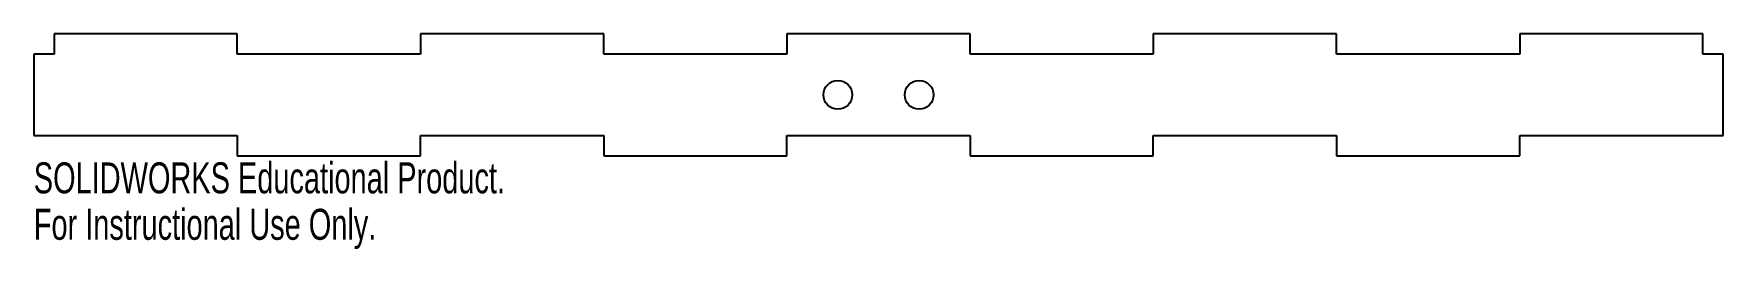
# Model space of a CAD drawing. Header units: millimetres. Extents: x -132 to 132, y -24 to 10.
import ezdxf

# ---------------------------------------------------------------- set-up
doc = ezdxf.new("R2010")
doc.units = ezdxf.units.MM
doc.styles.add('SLDTEXTSTYLE0', font='TXT', dxfattribs={"width": 0.7})

msp = doc.modelspace()

# ---------------------------------------------------------------- linework, layer by layer
at = {"color": 7, "linetype": 'Continuous', "lineweight": 25}
for p, q in [((-128.91, 9.53), (-128.91, 6.35)), ((-100.26, 9.53), (-128.91, 9.53)), ((-100.26, 6.35), (-100.26, 9.53)), ((-42.97, 9.53), (-71.61, 9.53)), ((-71.61, 9.53), (-71.61, 6.35)), ((-42.97, 6.35), (-42.97, 9.53)), ((14.32, 9.53), (-14.32, 9.53)), ((-14.32, 9.53), (-14.32, 6.35)), ((14.32, 6.35), (14.32, 9.53)), ((71.61, 9.53), (42.97, 9.53)), ((42.97, 9.53), (42.97, 6.35)), ((71.61, 6.35), (71.61, 9.53)), ((128.91, 9.53), (100.26, 9.53)), ((100.26, 9.53), (100.26, 6.35)), ((128.91, 6.35), (128.91, 9.53)), ((-128.91, 6.35), (-132.08, 6.35)), ((-132.08, 6.35), (-132.08, -6.35)), ((-71.61, 6.35), (-100.26, 6.35)), ((-14.32, 6.35), (-42.97, 6.35)), ((42.97, 6.35), (14.32, 6.35)), ((100.26, 6.35), (71.61, 6.35)), ((132.08, 6.35), (128.91, 6.35)), ((132.08, -6.35), (132.08, 6.35)), ((-132.08, -6.35), (-100.26, -6.35)), ((-100.26, -6.35), (-100.26, -9.53)), ((-71.61, -9.53), (-71.61, -6.35)), ((-71.61, -6.35), (-42.97, -6.35)), ((-42.97, -6.35), (-42.97, -9.53)), ((-14.32, -9.53), (-14.32, -6.35)), ((-14.32, -6.35), (14.32, -6.35)), ((14.32, -6.35), (14.32, -9.53)), ((42.97, -9.53), (42.97, -6.35)), ((42.97, -6.35), (71.61, -6.35)), ((71.61, -6.35), (71.61, -9.53)), ((100.26, -9.53), (100.26, -6.35)), ((100.26, -6.35), (132.08, -6.35)), ((-100.26, -9.53), (-71.61, -9.53)), ((-42.97, -9.53), (-14.32, -9.53)), ((14.32, -9.53), (42.97, -9.53)), ((71.61, -9.53), (100.26, -9.53))]:
    msp.add_line(p, q, dxfattribs=at)
for centre in [(-6.35, 0), (6.35, 0)]:
    msp.add_circle(centre, 2.25, dxfattribs=at)

# ---------------------------------------------------------------- texts
at = {"color": 7, "linetype": 'Continuous', "char_height": 4.8336, "attachment_point": 1, "style": 'SLDTEXTSTYLE0'}
for s, insert in [('SOLIDWORKS Educational Product.', (-132.08, -10.54)), ('For Instructional Use Only.', (-132.08, -17.79))]:
    msp.add_mtext(s, dxfattribs=dict(at, insert=insert))

doc.saveas('drawing.dxf')
